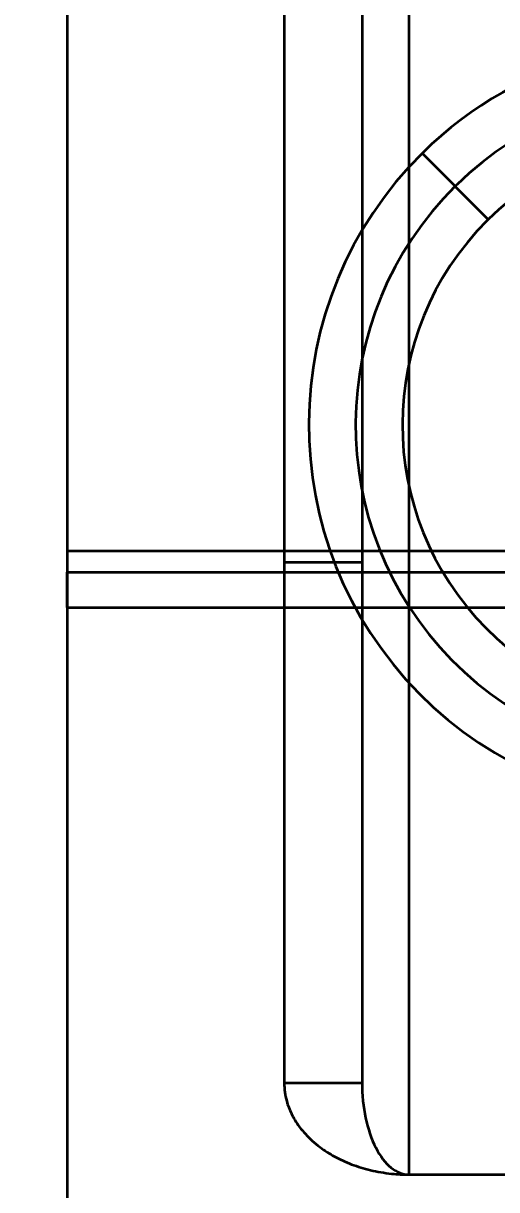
# Model space of a CAD drawing. Header units: millimetres. Extents: x -431 to 3717, y -325 to 2729.
# Drawn here: x 1335.7 to 1366.1, y 61 to 135.7 of the extents above; entities that cross this region are included whole.
import ezdxf

# ---------------------------------------------------------------- set-up
doc = ezdxf.new("R2010")
doc.units = ezdxf.units.MM
doc.styles.get("Standard").update_dxf_attribs({"font": 'arial.ttf'})
doc.dimstyles.new('CGJ', dxfattribs={"dimscale": 13, "dimtxt": 2.25, "dimasz": 2.25, "dimexe": 1, "dimexo": 1.25, "dimgap": 1.15, "dimtad": 1, "dimtoh": 1, "dimdec": 1, "dimdsep": 46, "dimtxsty": 'Standard', "dimcen": 0, "dimclrd": 2, "dimclre": 2, "dimclrt": 2, "dimadec": 0, "dimazin": 0, "dimtfac": 1, "dimtdec": 1, "dimtmove": 0, "dimatfit": 0, "dimfxl": 1, "dimtolj": 1, "dimtzin": 0, "dimlwe": -1, "dimarcsym": 2})

# ---------------------------------------------------------------- blocks, each defined once
blk = doc.blocks.new('Drawing View2')
at = {"color": 7, "linetype": 'Continuous', "lineweight": 35}
for p, q in [((1111.014, 194.172), (1111.014, -270.172)), ((1111.014, 160.8), (1111.014, -236.8)), ((1116.014, 160.8), (1116.014, -236.8)), ((1097.1, 160.08), (1097.1, -236.08)), ((1097.1, 160.08), (1097.1, -236.08)), ((1116.014, -75), (1116.014, -270.172)), ((1119.014, -75), (1119.014, -276.062)), ((1119.014, -75), (1119.014, -276.062)), ((1124.097, -214.841), (1119.879, -210.573)), ((1119.879, -210.573), (1121.988, -212.707)), ((1097.1, -236.08), (1097.1, -237.441)), ((1097.1, -236.08), (1097.1, -239.711)), ((1097.1, -236.08), (1177.1, -236.08)), ((1097.1, -236.08), (1177.1, -236.08)), ((1111.014, -236.8), (1116.014, -236.8)), ((1111.014, -236.8), (1111.014, -270.172)), ((1116.014, -236.8), (1116.014, -270.172)), ((1097.1, -237.441), (1177.1, -237.441)), ((1097.1, -239.711), (1097.1, -237.441)), ((1097.1, -237.441), (1097.1, -285.73)), ((1097.1, -239.711), (1097.1, -288)), ((1097.1, -239.711), (1177.1, -239.711)), ((1111.014, -270.172), (1116.014, -270.172)), ((1119.014, -276.062), (1155.186, -276.062)), ((1119.014, -276.062), (1155.186, -276.062))]:
    blk.add_line(p, q, dxfattribs=at)
for radius, start, end in [(24.5, 314.6585, 134.6585), (24.5, 314.6585, 134.6585), (21.5, 314.6585, 134.29926), (18.5, 314.91132, 134.6585), (24.5, 134.6585, 314.6585), (24.5, 134.6585, 314.6585), (21.5, 134.6585, 314.29926), (21.5, 134.29926, 134.6585), (18.5, 134.91134, 314.6585), (18.5, 134.6585, 134.91134)]:
    blk.add_arc((1137.1, -228), radius, start, end, dxfattribs=at)
blk.add_ellipse((1119.014, -270.172), major_axis=(0, 5.889), ratio=0.5094, start_param=1.570796, end_param=3.141593, dxfattribs=at)
blk.add_open_spline([(1111.014, -270.172), (1111.022, -270.372), (1111.038, -270.771), (1111.153, -271.303), (1111.306, -271.768), (1111.479, -272.166), (1111.706, -272.584), (1111.999, -273.019), (1112.371, -273.469), (1112.809, -273.903), (1113.278, -274.288), (1113.759, -274.621), (1114.244, -274.908), (1114.771, -275.173), (1115.336, -275.41), (1115.929, -275.613), (1116.556, -275.784), (1117.217, -275.919), (1117.857, -276.006), (1118.458, -276.054), (1118.828, -276.059), (1119.014, -276.062)], degree=3, knots=[0, 0, 0, 0, 0.071466, 0.14293, 0.191972, 0.241056, 0.290094, 0.349373, 0.408647, 0.469522, 0.530388, 0.578425, 0.626458, 0.675781, 0.725098, 0.773222, 0.82134, 0.87139, 0.921435, 0.960573, 1, 1, 1, 1], dxfattribs=at)
blk = doc.blocks.new('*D57')
at = {"color": 2, "transparency": 16777216}
for p, q in [((0.015, 8.75), (0.015, -153.5)), ((1500.015, 8.75), (1500.015, -153.5))]:
    blk.add_line(p, q, dxfattribs=at)
at = {"color": 2, "lineweight": -2, "transparency": 16777216}
blk.add_line((29.265, -140.5), (1470.765, -140.5), dxfattribs=at)
at = {"color": 2, "transparency": 16777216}
for points in [[(29.265, -135.625), (29.265, -145.375), (0.015, -140.5)], [(1470.765, -135.625), (1470.765, -145.375), (1500.015, -140.5)]]:
    blk.add_solid(points, dxfattribs=at)
at = {"layer": 'Defpoints', "color": 0, "transparency": 16777216}
for p in [(0.015, 25), (1500.015, 25), (1500.015, -140.5)]:
    blk.add_point(p, dxfattribs=at)
at = {"color": 2, "transparency": 16777216, "insert": (750.015, -110.416), "char_height": 29.25, "attachment_point": 5}
blk.add_mtext('\\A1;1200 / 1350 / 1500 / 1650 / 1800', dxfattribs=at)

msp = doc.modelspace()

# ---------------------------------------------------------------- block references
at = {"color": 7, "linetype": 'Continuous', "lineweight": 35}
msp.add_blockref('Drawing View2', (241.415, 338), dxfattribs=at)

# ---------------------------------------------------------------- dimensions: what is measured, and where the dimension line sits
dim = msp.add_linear_dim(base=(1500.015, -140.5), p1=(0.015, 25), p2=(1500.015, 25), angle=180, text='1200 / 1350 / <> / 1650 / 1800', dimstyle='CGJ')
dim.commit()
dim.dimension.update_dxf_attribs({"geometry": '*D57', "text_midpoint": (750.015, -140.5), "dimtype": 160})

doc.saveas('drawing.dxf')
